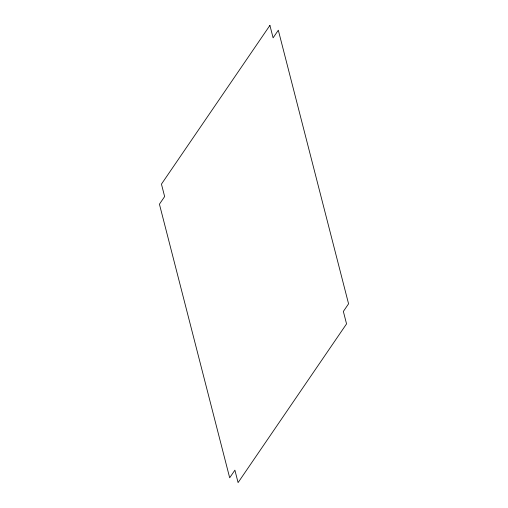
<?xml version="1.0" encoding="UTF-8"?>
<svg xmlns="http://www.w3.org/2000/svg" width="508" height="508" viewBox="0 0 508 508"><rect width="100%" height="100%" fill="white"/><g stroke="black" fill="none" stroke-linecap="round" stroke-linejoin="round"><path stroke-width="0.76" d="M269.913 25.4L161.449 184.118L164.643 196.558L159.429 204.191L229.679 477.793L234.893 470.16L238.087 482.6L346.551 323.882L343.357 311.442L348.571 303.809L278.321 30.207L273.107 37.84L269.913 25.4"/></g></svg>
